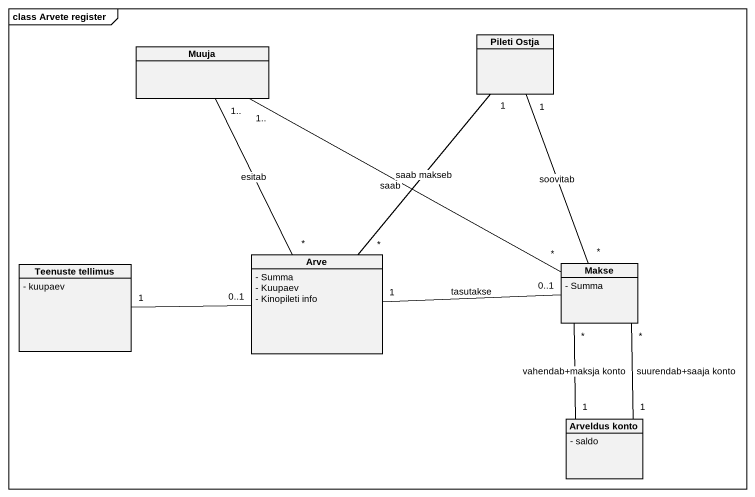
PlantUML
@startuml
mainframe class Arvete register
hide circle
hide empty members
skinparam classAttributeIconSize 0
class "Pileti Ostja" as Pileti_Ostja
class Muuja
class "Teenuste tellimus" as Teenuste_tellimus {
  - kuupaev
}
class Arve {
  - Summa
  - Kuupaev
  - Kinopileti info
}
class Makse {
  - Summa
}
class "Arveldus konto" as Arveldus_konto {
  - saldo
}
Pileti_Ostja "1" -- "*" Arve : saab makseb
Pileti_Ostja "1" -- "*" Makse : soovitab
Muuja "1.." -- "*" Arve : esitab
Muuja "1.." -right- "*" Makse : saab
Arve "0..1" -left- "1" Teenuste_tellimus
Makse "0..1" -left- "1" Arve : tasutakse
Arveldus_konto "1" -up- "*" Makse : vahendab+maksja konto
Arveldus_konto "1" -up- "*" Makse : suurendab+saaja konto
@enduml
